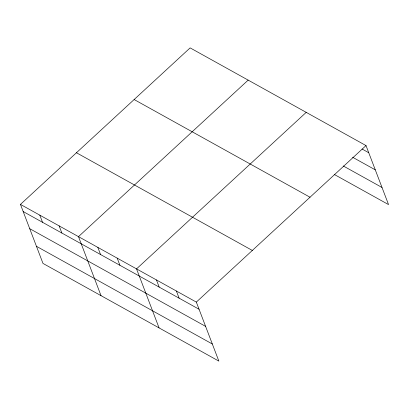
<?xml version="1.0" encoding="UTF-8"?>
<svg xmlns="http://www.w3.org/2000/svg" width="409" height="409" viewBox="0 0 409 409"><rect width="100%" height="100%" fill="white"/><g stroke="black" fill="none" stroke-linecap="round" stroke-linejoin="round"><path stroke-width="0.61" d="M20.45 204.403L196.33 302.098L218.866 361.116L42.986 263.422L20.45 204.403L190.134 47.884L366.014 145.578L388.55 204.597L334.286 174.454M248.171 80.123L78.492 236.642L101.028 295.661M306.213 112.363L136.534 268.882L159.07 327.9M196.33 302.098L366.014 145.578M362.098 149.04L368.744 152.726M352.578 157.235L375.278 169.842M343.253 165.952L382.016 187.48M134.137 99.535L310.017 197.23M76.447 152.751L252.327 250.446M23.18 211.555L199.06 309.25M29.714 228.672L205.599 326.367M36.452 246.305L212.332 344M176.397 291.029L179.127 298.176M156.463 279.955L159.193 287.103M117.184 258.135L119.914 265.288M97.838 247.389L100.568 254.541M59.147 225.896L61.871 233.048M39.796 215.149L42.526 222.302"/></g></svg>
